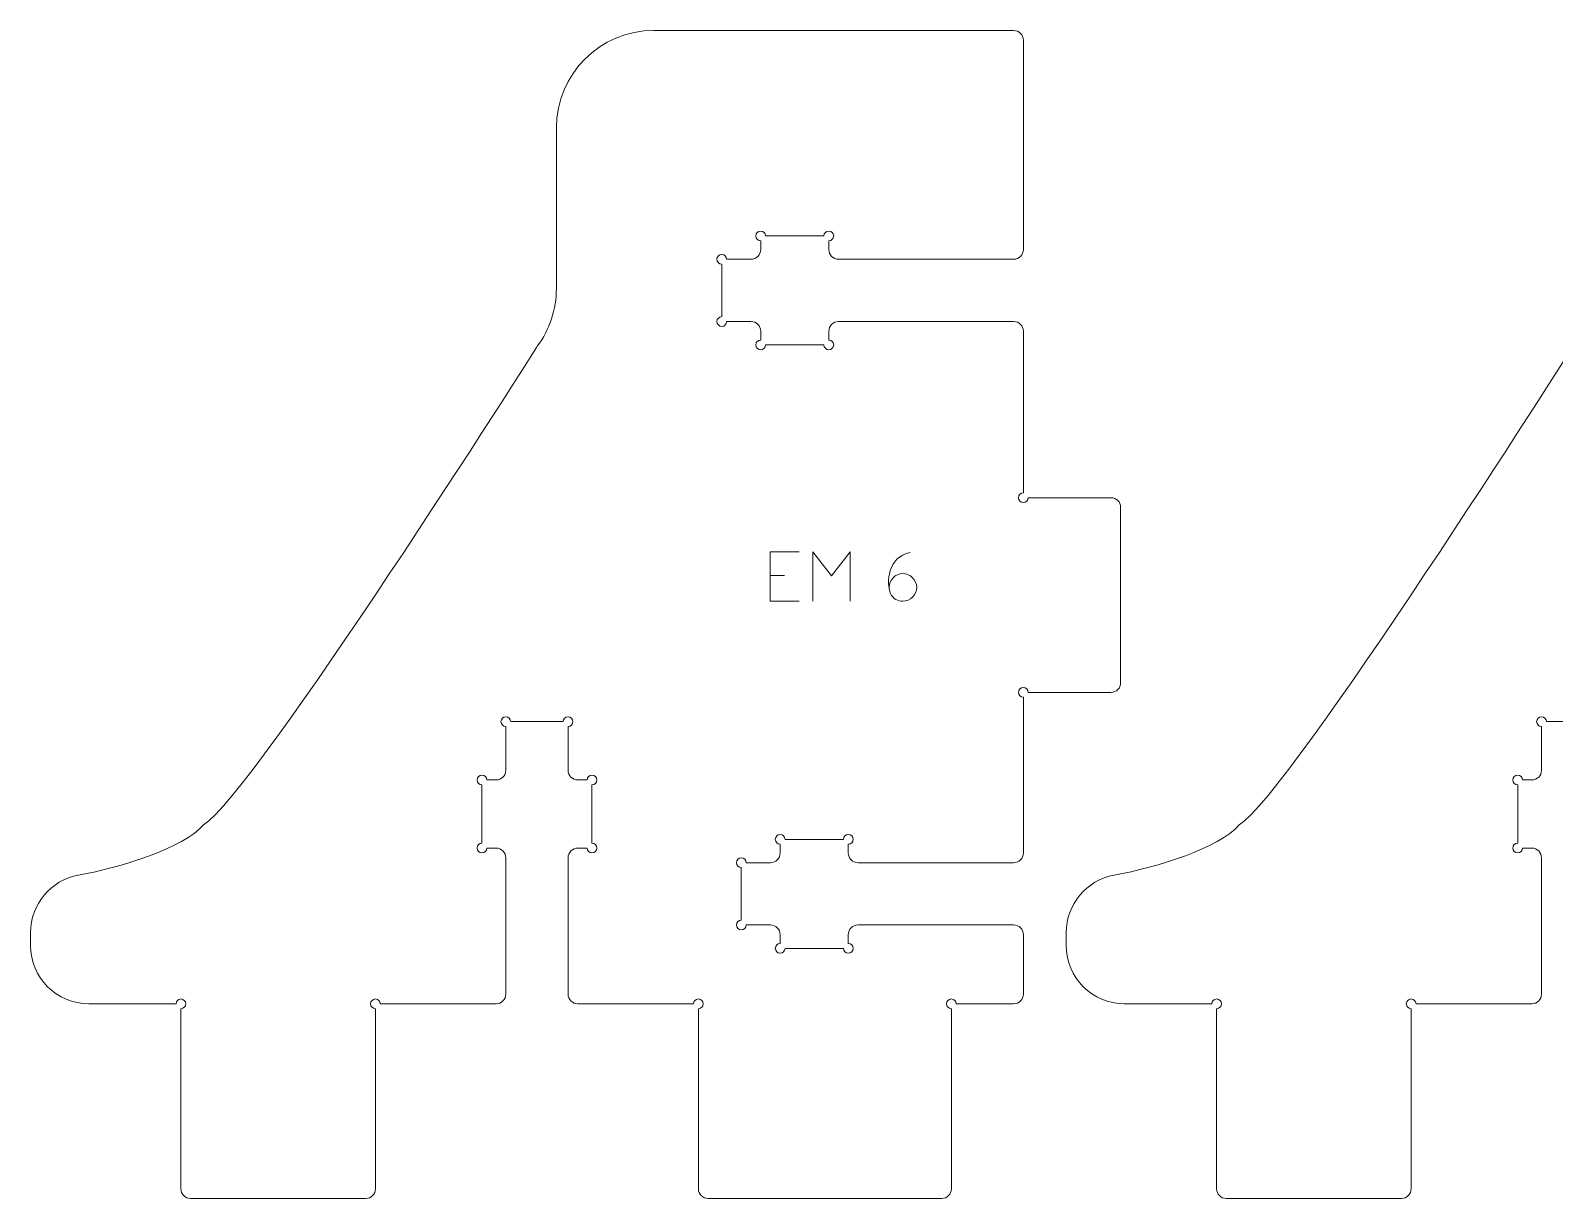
# Model space of a CAD drawing. Header units: inches. Extents: x 2 to 349, y -345 to -5.
# Drawn here: x 2.7 to 81.1, y -288.7 to -228.7 of the extents above; entities that cross this region are included whole.
import ezdxf

# ---------------------------------------------------------------- set-up
doc = ezdxf.new("R2010")
doc.units = ezdxf.units.IN
doc.header["$MEASUREMENT"] = 0
doc.layers.add('exterieur', color=7, linetype='Continuous')
doc.layers.add('gravure', color=7, linetype='Continuous')

# ---------------------------------------------------------------- blocks, each defined once
blk = doc.blocks.new('block 920')
at = {"layer": 'exterieur', "lineweight": 0}
blk.add_open_spline([(5.216, -272.071), (7.427, -271.672), (10.614, -270.681), (11.643, -269.492)], degree=3, dxfattribs=at)
blk = doc.blocks.new('block 921')
at = {"layer": 'exterieur', "lineweight": 0}
blk.add_open_spline([(28.797, -244.903), (28.797, -244.903), (14.23, -267.899), (11.643, -269.492)], degree=3, dxfattribs=at)
blk = doc.blocks.new('block 922')
at = {"layer": 'exterieur', "lineweight": 0}
blk.add_lwpolyline([(29.778, -233.681), (29.778, -241.927)], dxfattribs=at)
blk = doc.blocks.new('block 923')
at = {"layer": 'exterieur', "lineweight": 0}
blk.add_lwpolyline([(53.279, -228.681), (34.779, -228.681)], dxfattribs=at)
blk = doc.blocks.new('block 924')
at = {"layer": 'exterieur', "lineweight": 0}
blk.add_lwpolyline([(53.778, -239.931), (53.778, -229.181)], dxfattribs=at)
blk = doc.blocks.new('block 925')
at = {"layer": 'exterieur', "lineweight": 0}
blk.add_lwpolyline([(53.279, -240.431), (44.278, -240.431)], dxfattribs=at)
blk = doc.blocks.new('block 926')
at = {"layer": 'exterieur', "lineweight": 0}
blk.add_lwpolyline([(43.779, -239.931), (43.779, -239.481)], dxfattribs=at)
blk = doc.blocks.new('block 927')
at = {"layer": 'exterieur', "lineweight": 0}
blk.add_lwpolyline([(43.528, -239.231), (40.528, -239.231)], dxfattribs=at)
blk = doc.blocks.new('block 928')
at = {"layer": 'exterieur', "lineweight": 0}
blk.add_lwpolyline([(40.278, -239.481), (40.278, -239.931)], dxfattribs=at)
blk = doc.blocks.new('block 929')
at = {"layer": 'exterieur', "lineweight": 0}
blk.add_lwpolyline([(39.778, -240.431), (38.528, -240.431)], dxfattribs=at)
blk = doc.blocks.new('block 930')
at = {"layer": 'exterieur', "lineweight": 0}
blk.add_lwpolyline([(38.278, -243.381), (38.278, -240.681)], dxfattribs=at)
blk = doc.blocks.new('block 931')
at = {"layer": 'exterieur', "lineweight": 0}
blk.add_lwpolyline([(39.778, -243.631), (38.528, -243.631)], dxfattribs=at)
blk = doc.blocks.new('block 932')
at = {"layer": 'exterieur', "lineweight": 0}
blk.add_lwpolyline([(40.278, -244.581), (40.278, -244.131)], dxfattribs=at)
blk = doc.blocks.new('block 933')
at = {"layer": 'exterieur', "lineweight": 0}
blk.add_lwpolyline([(43.528, -244.831), (40.528, -244.831)], dxfattribs=at)
blk = doc.blocks.new('block 934')
at = {"layer": 'exterieur', "lineweight": 0}
blk.add_lwpolyline([(43.779, -244.131), (43.779, -244.581)], dxfattribs=at)
blk = doc.blocks.new('block 935')
at = {"layer": 'exterieur', "lineweight": 0}
blk.add_lwpolyline([(53.279, -243.631), (44.278, -243.631)], dxfattribs=at)
blk = doc.blocks.new('block 936')
at = {"layer": 'exterieur', "lineweight": 0}
blk.add_lwpolyline([(53.778, -252.431), (53.778, -244.131)], dxfattribs=at)
blk = doc.blocks.new('block 937')
at = {"layer": 'exterieur', "lineweight": 0}
blk.add_lwpolyline([(58.278, -252.681), (54.028, -252.681)], dxfattribs=at)
blk = doc.blocks.new('block 938')
at = {"layer": 'exterieur', "lineweight": 0}
blk.add_lwpolyline([(58.778, -262.181), (58.778, -253.181)], dxfattribs=at)
blk = doc.blocks.new('block 939')
at = {"layer": 'exterieur', "lineweight": 0}
blk.add_lwpolyline([(54.028, -262.681), (58.278, -262.681)], dxfattribs=at)
blk = doc.blocks.new('block 940')
at = {"layer": 'exterieur', "lineweight": 0}
blk.add_lwpolyline([(53.778, -270.931), (53.778, -262.931)], dxfattribs=at)
blk = doc.blocks.new('block 941')
at = {"layer": 'exterieur', "lineweight": 0}
blk.add_lwpolyline([(53.279, -271.431), (45.279, -271.431)], dxfattribs=at)
blk = doc.blocks.new('block 942')
at = {"layer": 'exterieur', "lineweight": 0}
blk.add_lwpolyline([(44.778, -270.931), (44.778, -270.481)], dxfattribs=at)
blk = doc.blocks.new('block 943')
at = {"layer": 'exterieur', "lineweight": 0}
blk.add_lwpolyline([(44.528, -270.231), (41.528, -270.231)], dxfattribs=at)
blk = doc.blocks.new('block 944')
at = {"layer": 'exterieur', "lineweight": 0}
blk.add_lwpolyline([(41.278, -270.481), (41.278, -270.931)], dxfattribs=at)
blk = doc.blocks.new('block 945')
at = {"layer": 'exterieur', "lineweight": 0}
blk.add_lwpolyline([(40.779, -271.431), (39.529, -271.431)], dxfattribs=at)
blk = doc.blocks.new('block 946')
at = {"layer": 'exterieur', "lineweight": 0}
blk.add_lwpolyline([(39.279, -274.381), (39.279, -271.681)], dxfattribs=at)
blk = doc.blocks.new('block 947')
at = {"layer": 'exterieur', "lineweight": 0}
blk.add_lwpolyline([(40.779, -274.631), (39.529, -274.631)], dxfattribs=at)
blk = doc.blocks.new('block 948')
at = {"layer": 'exterieur', "lineweight": 0}
blk.add_lwpolyline([(41.278, -275.581), (41.278, -275.131)], dxfattribs=at)
blk = doc.blocks.new('block 949')
at = {"layer": 'exterieur', "lineweight": 0}
blk.add_lwpolyline([(44.528, -275.831), (41.528, -275.831)], dxfattribs=at)
blk = doc.blocks.new('block 950')
at = {"layer": 'exterieur', "lineweight": 0}
blk.add_lwpolyline([(44.778, -275.131), (44.778, -275.581)], dxfattribs=at)
blk = doc.blocks.new('block 951')
at = {"layer": 'exterieur', "lineweight": 0}
blk.add_lwpolyline([(53.279, -274.631), (45.279, -274.631)], dxfattribs=at)
blk = doc.blocks.new('block 952')
at = {"layer": 'exterieur', "lineweight": 0}
blk.add_lwpolyline([(53.778, -278.181), (53.778, -275.131)], dxfattribs=at)
blk = doc.blocks.new('block 953')
at = {"layer": 'exterieur', "lineweight": 0}
blk.add_lwpolyline([(50.328, -278.681), (53.279, -278.681)], dxfattribs=at)
blk = doc.blocks.new('block 954')
at = {"layer": 'exterieur', "lineweight": 0}
blk.add_lwpolyline([(50.078, -288.181), (50.078, -278.931)], dxfattribs=at)
blk = doc.blocks.new('block 955')
at = {"layer": 'exterieur', "lineweight": 0}
blk.add_lwpolyline([(37.579, -288.681), (49.579, -288.681)], dxfattribs=at)
blk = doc.blocks.new('block 956')
at = {"layer": 'exterieur', "lineweight": 0}
blk.add_lwpolyline([(37.079, -278.931), (37.079, -288.181)], dxfattribs=at)
blk = doc.blocks.new('block 957')
at = {"layer": 'exterieur', "lineweight": 0}
blk.add_lwpolyline([(30.879, -278.681), (36.828, -278.681)], dxfattribs=at)
blk = doc.blocks.new('block 958')
at = {"layer": 'exterieur', "lineweight": 0}
blk.add_lwpolyline([(30.379, -271.181), (30.379, -278.181)], dxfattribs=at)
blk = doc.blocks.new('block 959')
at = {"layer": 'exterieur', "lineweight": 0}
blk.add_lwpolyline([(31.353, -270.681), (30.879, -270.681)], dxfattribs=at)
blk = doc.blocks.new('block 960')
at = {"layer": 'exterieur', "lineweight": 0}
blk.add_lwpolyline([(31.604, -267.431), (31.604, -270.431)], dxfattribs=at)
blk = doc.blocks.new('block 961')
at = {"layer": 'exterieur', "lineweight": 0}
blk.add_lwpolyline([(30.879, -267.181), (31.353, -267.181)], dxfattribs=at)
blk = doc.blocks.new('block 962')
at = {"layer": 'exterieur', "lineweight": 0}
blk.add_lwpolyline([(30.379, -264.431), (30.379, -266.681)], dxfattribs=at)
blk = doc.blocks.new('block 963')
at = {"layer": 'exterieur', "lineweight": 0}
blk.add_lwpolyline([(27.428, -264.181), (30.128, -264.181)], dxfattribs=at)
blk = doc.blocks.new('block 964')
at = {"layer": 'exterieur', "lineweight": 0}
blk.add_lwpolyline([(27.178, -266.681), (27.178, -264.431)], dxfattribs=at)
blk = doc.blocks.new('block 965')
at = {"layer": 'exterieur', "lineweight": 0}
blk.add_lwpolyline([(26.203, -267.181), (26.678, -267.181)], dxfattribs=at)
blk = doc.blocks.new('block 966')
at = {"layer": 'exterieur', "lineweight": 0}
blk.add_lwpolyline([(25.954, -270.431), (25.954, -267.431)], dxfattribs=at)
blk = doc.blocks.new('block 967')
at = {"layer": 'exterieur', "lineweight": 0}
blk.add_lwpolyline([(26.678, -270.681), (26.203, -270.681)], dxfattribs=at)
blk = doc.blocks.new('block 968')
at = {"layer": 'exterieur', "lineweight": 0}
blk.add_lwpolyline([(27.178, -278.181), (27.178, -271.181)], dxfattribs=at)
blk = doc.blocks.new('block 969')
at = {"layer": 'exterieur', "lineweight": 0}
blk.add_lwpolyline([(20.728, -278.681), (26.678, -278.681)], dxfattribs=at)
blk = doc.blocks.new('block 970')
at = {"layer": 'exterieur', "lineweight": 0}
blk.add_lwpolyline([(20.478, -288.181), (20.478, -278.931)], dxfattribs=at)
blk = doc.blocks.new('block 971')
at = {"layer": 'exterieur', "lineweight": 0}
blk.add_lwpolyline([(10.978, -288.681), (19.978, -288.681)], dxfattribs=at)
blk = doc.blocks.new('block 972')
at = {"layer": 'exterieur', "lineweight": 0}
blk.add_lwpolyline([(10.478, -278.931), (10.478, -288.181)], dxfattribs=at)
blk = doc.blocks.new('block 973')
at = {"layer": 'exterieur', "lineweight": 0}
blk.add_lwpolyline([(5.749, -278.681), (10.228, -278.681)], dxfattribs=at)
blk = doc.blocks.new('block 974')
at = {"layer": 'exterieur', "lineweight": 0}
blk.add_lwpolyline([(2.749, -275.681), (2.749, -275.023)], dxfattribs=at)
blk = doc.blocks.new('block 975')
at = {"layer": 'exterieur', "lineweight": 0}
blk.add_open_spline([(29.778, -241.927), (29.778, -242.999), (29.434, -244.042), (28.797, -244.903)], degree=3, dxfattribs=at)
blk = doc.blocks.new('block 976')
at = {"layer": 'exterieur', "lineweight": 0}
blk.add_open_spline([(34.779, -228.681), (32.017, -228.681), (29.778, -230.92), (29.778, -233.681)], degree=3, dxfattribs=at)
blk = doc.blocks.new('block 977')
at = {"layer": 'exterieur', "lineweight": 0}
blk.add_open_spline([(53.778, -229.181), (53.778, -228.905), (53.554, -228.681), (53.279, -228.681)], degree=3, dxfattribs=at)
blk = doc.blocks.new('block 978')
at = {"layer": 'exterieur', "lineweight": 0}
blk.add_open_spline([(53.279, -240.431), (53.554, -240.431), (53.778, -240.207), (53.778, -239.931)], degree=3, dxfattribs=at)
blk = doc.blocks.new('block 979')
at = {"layer": 'exterieur', "lineweight": 0}
blk.add_open_spline([(43.779, -239.931), (43.779, -240.207), (44.002, -240.431), (44.278, -240.431)], degree=3, dxfattribs=at)
blk = doc.blocks.new('block 980')
at = {"layer": 'exterieur', "lineweight": 0}
blk.add_open_spline([(43.779, -239.481), (43.916, -239.481), (44.029, -239.369), (44.029, -239.231), (44.029, -239.093), (43.916, -238.981), (43.779, -238.981), (43.64, -238.981), (43.528, -239.093), (43.528, -239.231)], degree=3, knots=[0, 0, 0, 0, 1, 1, 1, 2, 2, 2, 3, 3, 3, 3], dxfattribs=at)
blk = doc.blocks.new('block 981')
at = {"layer": 'exterieur', "lineweight": 0}
blk.add_open_spline([(40.528, -239.231), (40.528, -239.093), (40.417, -238.981), (40.278, -238.981), (40.141, -238.981), (40.028, -239.093), (40.028, -239.231), (40.028, -239.369), (40.141, -239.481), (40.278, -239.481)], degree=3, knots=[0, 0, 0, 0, 1, 1, 1, 2, 2, 2, 3, 3, 3, 3], dxfattribs=at)
blk = doc.blocks.new('block 982')
at = {"layer": 'exterieur', "lineweight": 0}
blk.add_open_spline([(39.778, -240.431), (40.054, -240.431), (40.278, -240.207), (40.278, -239.931)], degree=3, dxfattribs=at)
blk = doc.blocks.new('block 983')
at = {"layer": 'exterieur', "lineweight": 0}
blk.add_open_spline([(38.528, -240.431), (38.528, -240.293), (38.417, -240.181), (38.278, -240.181), (38.14, -240.181), (38.029, -240.293), (38.029, -240.431), (38.029, -240.569), (38.14, -240.681), (38.278, -240.681)], degree=3, knots=[0, 0, 0, 0, 1, 1, 1, 2, 2, 2, 3, 3, 3, 3], dxfattribs=at)
blk = doc.blocks.new('block 984')
at = {"layer": 'exterieur', "lineweight": 0}
blk.add_open_spline([(38.278, -243.381), (38.14, -243.381), (38.029, -243.493), (38.029, -243.631), (38.029, -243.769), (38.14, -243.881), (38.278, -243.881), (38.417, -243.881), (38.528, -243.769), (38.528, -243.631)], degree=3, knots=[0, 0, 0, 0, 1, 1, 1, 2, 2, 2, 3, 3, 3, 3], dxfattribs=at)
blk = doc.blocks.new('block 985')
at = {"layer": 'exterieur', "lineweight": 0}
blk.add_open_spline([(40.278, -244.131), (40.278, -243.855), (40.054, -243.631), (39.778, -243.631)], degree=3, dxfattribs=at)
blk = doc.blocks.new('block 986')
at = {"layer": 'exterieur', "lineweight": 0}
blk.add_open_spline([(40.278, -244.581), (40.141, -244.581), (40.028, -244.693), (40.028, -244.831), (40.028, -244.969), (40.141, -245.081), (40.278, -245.081), (40.417, -245.081), (40.528, -244.969), (40.528, -244.831)], degree=3, knots=[0, 0, 0, 0, 1, 1, 1, 2, 2, 2, 3, 3, 3, 3], dxfattribs=at)
blk = doc.blocks.new('block 987')
at = {"layer": 'exterieur', "lineweight": 0}
blk.add_open_spline([(43.528, -244.831), (43.528, -244.969), (43.64, -245.081), (43.779, -245.081), (43.916, -245.081), (44.029, -244.969), (44.029, -244.831), (44.029, -244.693), (43.916, -244.581), (43.779, -244.581)], degree=3, knots=[0, 0, 0, 0, 1, 1, 1, 2, 2, 2, 3, 3, 3, 3], dxfattribs=at)
blk = doc.blocks.new('block 988')
at = {"layer": 'exterieur', "lineweight": 0}
blk.add_open_spline([(44.278, -243.631), (44.002, -243.631), (43.779, -243.855), (43.779, -244.131)], degree=3, dxfattribs=at)
blk = doc.blocks.new('block 989')
at = {"layer": 'exterieur', "lineweight": 0}
blk.add_open_spline([(53.778, -244.131), (53.778, -243.855), (53.554, -243.631), (53.279, -243.631)], degree=3, dxfattribs=at)
blk = doc.blocks.new('block 990')
at = {"layer": 'exterieur', "lineweight": 0}
blk.add_open_spline([(53.778, -252.431), (53.64, -252.431), (53.528, -252.543), (53.528, -252.681), (53.528, -252.819), (53.64, -252.931), (53.778, -252.931), (53.917, -252.931), (54.028, -252.819), (54.028, -252.681)], degree=3, knots=[0, 0, 0, 0, 1, 1, 1, 2, 2, 2, 3, 3, 3, 3], dxfattribs=at)
blk = doc.blocks.new('block 991')
at = {"layer": 'exterieur', "lineweight": 0}
blk.add_open_spline([(58.778, -253.181), (58.778, -252.905), (58.555, -252.681), (58.278, -252.681)], degree=3, dxfattribs=at)
blk = doc.blocks.new('block 992')
at = {"layer": 'exterieur', "lineweight": 0}
blk.add_open_spline([(58.278, -262.681), (58.555, -262.681), (58.778, -262.457), (58.778, -262.181)], degree=3, dxfattribs=at)
blk = doc.blocks.new('block 993')
at = {"layer": 'exterieur', "lineweight": 0}
blk.add_open_spline([(54.028, -262.681), (54.028, -262.543), (53.917, -262.431), (53.778, -262.431), (53.64, -262.431), (53.528, -262.543), (53.528, -262.681), (53.528, -262.819), (53.64, -262.931), (53.778, -262.931)], degree=3, knots=[0, 0, 0, 0, 1, 1, 1, 2, 2, 2, 3, 3, 3, 3], dxfattribs=at)
blk = doc.blocks.new('block 994')
at = {"layer": 'exterieur', "lineweight": 0}
blk.add_open_spline([(53.279, -271.431), (53.554, -271.431), (53.778, -271.207), (53.778, -270.931)], degree=3, dxfattribs=at)
blk = doc.blocks.new('block 995')
at = {"layer": 'exterieur', "lineweight": 0}
blk.add_open_spline([(44.778, -270.931), (44.778, -271.207), (45.002, -271.431), (45.279, -271.431)], degree=3, dxfattribs=at)
blk = doc.blocks.new('block 996')
at = {"layer": 'exterieur', "lineweight": 0}
blk.add_open_spline([(44.778, -270.481), (44.917, -270.481), (45.028, -270.369), (45.028, -270.231), (45.028, -270.093), (44.917, -269.981), (44.778, -269.981), (44.64, -269.981), (44.528, -270.093), (44.528, -270.231)], degree=3, knots=[0, 0, 0, 0, 1, 1, 1, 2, 2, 2, 3, 3, 3, 3], dxfattribs=at)
blk = doc.blocks.new('block 997')
at = {"layer": 'exterieur', "lineweight": 0}
blk.add_open_spline([(41.528, -270.231), (41.528, -270.093), (41.417, -269.981), (41.278, -269.981), (41.14, -269.981), (41.029, -270.093), (41.029, -270.231), (41.029, -270.369), (41.14, -270.481), (41.278, -270.481)], degree=3, knots=[0, 0, 0, 0, 1, 1, 1, 2, 2, 2, 3, 3, 3, 3], dxfattribs=at)
blk = doc.blocks.new('block 998')
at = {"layer": 'exterieur', "lineweight": 0}
blk.add_open_spline([(40.779, -271.431), (41.055, -271.431), (41.278, -271.207), (41.278, -270.931)], degree=3, dxfattribs=at)
blk = doc.blocks.new('block 999')
at = {"layer": 'exterieur', "lineweight": 0}
blk.add_open_spline([(39.529, -271.431), (39.529, -271.293), (39.416, -271.181), (39.279, -271.181), (39.14, -271.181), (39.028, -271.293), (39.028, -271.431), (39.028, -271.569), (39.14, -271.681), (39.279, -271.681)], degree=3, knots=[0, 0, 0, 0, 1, 1, 1, 2, 2, 2, 3, 3, 3, 3], dxfattribs=at)
blk = doc.blocks.new('block 1000')
at = {"layer": 'exterieur', "lineweight": 0}
blk.add_open_spline([(39.279, -274.381), (39.14, -274.381), (39.028, -274.493), (39.028, -274.631), (39.028, -274.769), (39.14, -274.881), (39.279, -274.881), (39.416, -274.881), (39.529, -274.769), (39.529, -274.631)], degree=3, knots=[0, 0, 0, 0, 1, 1, 1, 2, 2, 2, 3, 3, 3, 3], dxfattribs=at)
blk = doc.blocks.new('block 1001')
at = {"layer": 'exterieur', "lineweight": 0}
blk.add_open_spline([(41.278, -275.131), (41.278, -274.855), (41.055, -274.631), (40.779, -274.631)], degree=3, dxfattribs=at)
blk = doc.blocks.new('block 1002')
at = {"layer": 'exterieur', "lineweight": 0}
blk.add_open_spline([(41.278, -275.581), (41.14, -275.581), (41.029, -275.693), (41.029, -275.831), (41.029, -275.969), (41.14, -276.081), (41.278, -276.081), (41.417, -276.081), (41.528, -275.969), (41.528, -275.831)], degree=3, knots=[0, 0, 0, 0, 1, 1, 1, 2, 2, 2, 3, 3, 3, 3], dxfattribs=at)
blk = doc.blocks.new('block 1003')
at = {"layer": 'exterieur', "lineweight": 0}
blk.add_open_spline([(44.528, -275.831), (44.528, -275.969), (44.64, -276.081), (44.778, -276.081), (44.917, -276.081), (45.028, -275.969), (45.028, -275.831), (45.028, -275.693), (44.917, -275.581), (44.778, -275.581)], degree=3, knots=[0, 0, 0, 0, 1, 1, 1, 2, 2, 2, 3, 3, 3, 3], dxfattribs=at)
blk = doc.blocks.new('block 1004')
at = {"layer": 'exterieur', "lineweight": 0}
blk.add_open_spline([(45.279, -274.631), (45.002, -274.631), (44.778, -274.855), (44.778, -275.131)], degree=3, dxfattribs=at)
blk = doc.blocks.new('block 1005')
at = {"layer": 'exterieur', "lineweight": 0}
blk.add_open_spline([(53.778, -275.131), (53.778, -274.855), (53.554, -274.631), (53.279, -274.631)], degree=3, dxfattribs=at)
blk = doc.blocks.new('block 1006')
at = {"layer": 'exterieur', "lineweight": 0}
blk.add_open_spline([(53.279, -278.681), (53.554, -278.681), (53.778, -278.457), (53.778, -278.181)], degree=3, dxfattribs=at)
blk = doc.blocks.new('block 1007')
at = {"layer": 'exterieur', "lineweight": 0}
blk.add_open_spline([(50.328, -278.681), (50.328, -278.543), (50.217, -278.431), (50.078, -278.431), (49.94, -278.431), (49.828, -278.543), (49.828, -278.681), (49.828, -278.819), (49.94, -278.931), (50.078, -278.931)], degree=3, knots=[0, 0, 0, 0, 1, 1, 1, 2, 2, 2, 3, 3, 3, 3], dxfattribs=at)
blk = doc.blocks.new('block 1008')
at = {"layer": 'exterieur', "lineweight": 0}
blk.add_open_spline([(49.579, -288.681), (49.854, -288.681), (50.078, -288.457), (50.078, -288.181)], degree=3, dxfattribs=at)
blk = doc.blocks.new('block 1009')
at = {"layer": 'exterieur', "lineweight": 0}
blk.add_open_spline([(37.079, -288.181), (37.079, -288.457), (37.302, -288.681), (37.579, -288.681)], degree=3, dxfattribs=at)
blk = doc.blocks.new('block 1010')
at = {"layer": 'exterieur', "lineweight": 0}
blk.add_open_spline([(37.079, -278.931), (37.216, -278.931), (37.329, -278.819), (37.329, -278.681), (37.329, -278.543), (37.216, -278.431), (37.079, -278.431), (36.94, -278.431), (36.828, -278.543), (36.828, -278.681)], degree=3, knots=[0, 0, 0, 0, 1, 1, 1, 2, 2, 2, 3, 3, 3, 3], dxfattribs=at)
blk = doc.blocks.new('block 1011')
at = {"layer": 'exterieur', "lineweight": 0}
blk.add_open_spline([(30.379, -278.181), (30.379, -278.457), (30.602, -278.681), (30.879, -278.681)], degree=3, dxfattribs=at)
blk = doc.blocks.new('block 1012')
at = {"layer": 'exterieur', "lineweight": 0}
blk.add_open_spline([(30.879, -270.681), (30.602, -270.681), (30.379, -270.905), (30.379, -271.181)], degree=3, dxfattribs=at)
blk = doc.blocks.new('block 1013')
at = {"layer": 'exterieur', "lineweight": 0}
blk.add_open_spline([(31.353, -270.681), (31.353, -270.819), (31.465, -270.931), (31.604, -270.931), (31.741, -270.931), (31.854, -270.819), (31.854, -270.681), (31.854, -270.543), (31.741, -270.431), (31.604, -270.431)], degree=3, knots=[0, 0, 0, 0, 1, 1, 1, 2, 2, 2, 3, 3, 3, 3], dxfattribs=at)
blk = doc.blocks.new('block 1014')
at = {"layer": 'exterieur', "lineweight": 0}
blk.add_open_spline([(31.604, -267.431), (31.741, -267.431), (31.854, -267.319), (31.854, -267.181), (31.854, -267.043), (31.741, -266.931), (31.604, -266.931), (31.465, -266.931), (31.353, -267.043), (31.353, -267.181)], degree=3, knots=[0, 0, 0, 0, 1, 1, 1, 2, 2, 2, 3, 3, 3, 3], dxfattribs=at)
blk = doc.blocks.new('block 1015')
at = {"layer": 'exterieur', "lineweight": 0}
blk.add_open_spline([(30.379, -266.681), (30.379, -266.957), (30.602, -267.181), (30.879, -267.181)], degree=3, dxfattribs=at)
blk = doc.blocks.new('block 1016')
at = {"layer": 'exterieur', "lineweight": 0}
blk.add_open_spline([(30.379, -264.431), (30.516, -264.431), (30.629, -264.319), (30.629, -264.181), (30.629, -264.043), (30.516, -263.931), (30.379, -263.931), (30.24, -263.931), (30.128, -264.043), (30.128, -264.181)], degree=3, knots=[0, 0, 0, 0, 1, 1, 1, 2, 2, 2, 3, 3, 3, 3], dxfattribs=at)
blk = doc.blocks.new('block 1017')
at = {"layer": 'exterieur', "lineweight": 0}
blk.add_open_spline([(27.428, -264.181), (27.428, -264.043), (27.317, -263.931), (27.178, -263.931), (27.04, -263.931), (26.929, -264.043), (26.929, -264.181), (26.929, -264.319), (27.04, -264.431), (27.178, -264.431)], degree=3, knots=[0, 0, 0, 0, 1, 1, 1, 2, 2, 2, 3, 3, 3, 3], dxfattribs=at)
blk = doc.blocks.new('block 1018')
at = {"layer": 'exterieur', "lineweight": 0}
blk.add_open_spline([(26.678, -267.181), (26.955, -267.181), (27.178, -266.957), (27.178, -266.681)], degree=3, dxfattribs=at)
blk = doc.blocks.new('block 1019')
at = {"layer": 'exterieur', "lineweight": 0}
blk.add_open_spline([(26.203, -267.181), (26.203, -267.043), (26.091, -266.931), (25.954, -266.931), (25.815, -266.931), (25.704, -267.043), (25.704, -267.181), (25.704, -267.319), (25.815, -267.431), (25.954, -267.431)], degree=3, knots=[0, 0, 0, 0, 1, 1, 1, 2, 2, 2, 3, 3, 3, 3], dxfattribs=at)
blk = doc.blocks.new('block 1020')
at = {"layer": 'exterieur', "lineweight": 0}
blk.add_open_spline([(25.954, -270.431), (25.815, -270.431), (25.704, -270.543), (25.704, -270.681), (25.704, -270.819), (25.815, -270.931), (25.954, -270.931), (26.091, -270.931), (26.203, -270.819), (26.203, -270.681)], degree=3, knots=[0, 0, 0, 0, 1, 1, 1, 2, 2, 2, 3, 3, 3, 3], dxfattribs=at)
blk = doc.blocks.new('block 1021')
at = {"layer": 'exterieur', "lineweight": 0}
blk.add_open_spline([(27.178, -271.181), (27.178, -270.905), (26.955, -270.681), (26.678, -270.681)], degree=3, dxfattribs=at)
blk = doc.blocks.new('block 1022')
at = {"layer": 'exterieur', "lineweight": 0}
blk.add_open_spline([(26.678, -278.681), (26.955, -278.681), (27.178, -278.457), (27.178, -278.181)], degree=3, dxfattribs=at)
blk = doc.blocks.new('block 1023')
at = {"layer": 'exterieur', "lineweight": 0}
blk.add_open_spline([(20.728, -278.681), (20.728, -278.543), (20.616, -278.431), (20.478, -278.431), (20.34, -278.431), (20.229, -278.543), (20.229, -278.681), (20.229, -278.819), (20.34, -278.931), (20.478, -278.931)], degree=3, knots=[0, 0, 0, 0, 1, 1, 1, 2, 2, 2, 3, 3, 3, 3], dxfattribs=at)
blk = doc.blocks.new('block 1024')
at = {"layer": 'exterieur', "lineweight": 0}
blk.add_open_spline([(19.978, -288.681), (20.255, -288.681), (20.478, -288.457), (20.478, -288.181)], degree=3, dxfattribs=at)
blk = doc.blocks.new('block 1025')
at = {"layer": 'exterieur', "lineweight": 0}
blk.add_open_spline([(10.478, -288.181), (10.478, -288.457), (10.702, -288.681), (10.978, -288.681)], degree=3, dxfattribs=at)
blk = doc.blocks.new('block 1026')
at = {"layer": 'exterieur', "lineweight": 0}
blk.add_open_spline([(10.478, -278.931), (10.616, -278.931), (10.728, -278.819), (10.728, -278.681), (10.728, -278.543), (10.616, -278.431), (10.478, -278.431), (10.34, -278.431), (10.228, -278.543), (10.228, -278.681)], degree=3, knots=[0, 0, 0, 0, 1, 1, 1, 2, 2, 2, 3, 3, 3, 3], dxfattribs=at)
blk = doc.blocks.new('block 1027')
at = {"layer": 'exterieur', "lineweight": 0}
blk.add_open_spline([(2.749, -275.681), (2.749, -277.338), (4.092, -278.681), (5.749, -278.681)], degree=3, dxfattribs=at)
blk = doc.blocks.new('block 1028')
at = {"layer": 'exterieur', "lineweight": 0}
blk.add_open_spline([(2.749, -275.023), (2.749, -273.572), (3.787, -272.329), (5.216, -272.071)], degree=3, dxfattribs=at)
blk = doc.blocks.new('block 1029')
at = {"layer": 'exterieur', "lineweight": 0}
blk.add_open_spline([(58.445, -272.071), (60.657, -271.672), (63.843, -270.681), (64.873, -269.492)], degree=3, dxfattribs=at)
blk = doc.blocks.new('block 1030')
at = {"layer": 'exterieur', "lineweight": 0}
blk.add_open_spline([(82.026, -244.903), (82.026, -244.903), (67.459, -267.899), (64.873, -269.492)], degree=3, dxfattribs=at)
blk = doc.blocks.new('block 1072')
at = {"layer": 'exterieur', "lineweight": 0}
blk.add_lwpolyline([(80.658, -264.181), (83.358, -264.181)], dxfattribs=at)
blk = doc.blocks.new('block 1073')
at = {"layer": 'exterieur', "lineweight": 0}
blk.add_lwpolyline([(80.408, -266.681), (80.408, -264.431)], dxfattribs=at)
blk = doc.blocks.new('block 1074')
at = {"layer": 'exterieur', "lineweight": 0}
blk.add_lwpolyline([(79.433, -267.181), (79.908, -267.181)], dxfattribs=at)
blk = doc.blocks.new('block 1075')
at = {"layer": 'exterieur', "lineweight": 0}
blk.add_lwpolyline([(79.183, -270.431), (79.183, -267.431)], dxfattribs=at)
blk = doc.blocks.new('block 1076')
at = {"layer": 'exterieur', "lineweight": 0}
blk.add_lwpolyline([(79.908, -270.681), (79.433, -270.681)], dxfattribs=at)
blk = doc.blocks.new('block 1077')
at = {"layer": 'exterieur', "lineweight": 0}
blk.add_lwpolyline([(80.408, -278.181), (80.408, -271.181)], dxfattribs=at)
blk = doc.blocks.new('block 1078')
at = {"layer": 'exterieur', "lineweight": 0}
blk.add_lwpolyline([(73.958, -278.681), (79.908, -278.681)], dxfattribs=at)
blk = doc.blocks.new('block 1079')
at = {"layer": 'exterieur', "lineweight": 0}
blk.add_lwpolyline([(73.708, -288.181), (73.708, -278.931)], dxfattribs=at)
blk = doc.blocks.new('block 1080')
at = {"layer": 'exterieur', "lineweight": 0}
blk.add_lwpolyline([(64.208, -288.681), (73.208, -288.681)], dxfattribs=at)
blk = doc.blocks.new('block 1081')
at = {"layer": 'exterieur', "lineweight": 0}
blk.add_lwpolyline([(63.708, -278.931), (63.708, -288.181)], dxfattribs=at)
blk = doc.blocks.new('block 1082')
at = {"layer": 'exterieur', "lineweight": 0}
blk.add_lwpolyline([(58.979, -278.681), (63.458, -278.681)], dxfattribs=at)
blk = doc.blocks.new('block 1083')
at = {"layer": 'exterieur', "lineweight": 0}
blk.add_lwpolyline([(55.979, -275.681), (55.979, -275.023)], dxfattribs=at)
blk = doc.blocks.new('block 1126')
at = {"layer": 'exterieur', "lineweight": 0}
blk.add_open_spline([(80.658, -264.181), (80.658, -264.043), (80.546, -263.931), (80.408, -263.931), (80.27, -263.931), (80.158, -264.043), (80.158, -264.181), (80.158, -264.319), (80.27, -264.431), (80.408, -264.431)], degree=3, knots=[0, 0, 0, 0, 1, 1, 1, 2, 2, 2, 3, 3, 3, 3], dxfattribs=at)
blk = doc.blocks.new('block 1127')
at = {"layer": 'exterieur', "lineweight": 0}
blk.add_open_spline([(79.908, -267.181), (80.185, -267.181), (80.408, -266.957), (80.408, -266.681)], degree=3, dxfattribs=at)
blk = doc.blocks.new('block 1128')
at = {"layer": 'exterieur', "lineweight": 0}
blk.add_open_spline([(79.433, -267.181), (79.433, -267.043), (79.321, -266.931), (79.183, -266.931), (79.045, -266.931), (78.933, -267.043), (78.933, -267.181), (78.933, -267.319), (79.045, -267.431), (79.183, -267.431)], degree=3, knots=[0, 0, 0, 0, 1, 1, 1, 2, 2, 2, 3, 3, 3, 3], dxfattribs=at)
blk = doc.blocks.new('block 1129')
at = {"layer": 'exterieur', "lineweight": 0}
blk.add_open_spline([(79.183, -270.431), (79.045, -270.431), (78.933, -270.543), (78.933, -270.681), (78.933, -270.819), (79.045, -270.931), (79.183, -270.931), (79.321, -270.931), (79.433, -270.819), (79.433, -270.681)], degree=3, knots=[0, 0, 0, 0, 1, 1, 1, 2, 2, 2, 3, 3, 3, 3], dxfattribs=at)
blk = doc.blocks.new('block 1130')
at = {"layer": 'exterieur', "lineweight": 0}
blk.add_open_spline([(80.408, -271.181), (80.408, -270.905), (80.185, -270.681), (79.908, -270.681)], degree=3, dxfattribs=at)
blk = doc.blocks.new('block 1131')
at = {"layer": 'exterieur', "lineweight": 0}
blk.add_open_spline([(79.908, -278.681), (80.185, -278.681), (80.408, -278.457), (80.408, -278.181)], degree=3, dxfattribs=at)
blk = doc.blocks.new('block 1132')
at = {"layer": 'exterieur', "lineweight": 0}
blk.add_open_spline([(73.958, -278.681), (73.958, -278.543), (73.846, -278.431), (73.708, -278.431), (73.57, -278.431), (73.458, -278.543), (73.458, -278.681), (73.458, -278.819), (73.57, -278.931), (73.708, -278.931)], degree=3, knots=[0, 0, 0, 0, 1, 1, 1, 2, 2, 2, 3, 3, 3, 3], dxfattribs=at)
blk = doc.blocks.new('block 1133')
at = {"layer": 'exterieur', "lineweight": 0}
blk.add_open_spline([(73.208, -288.681), (73.485, -288.681), (73.708, -288.457), (73.708, -288.181)], degree=3, dxfattribs=at)
blk = doc.blocks.new('block 1134')
at = {"layer": 'exterieur', "lineweight": 0}
blk.add_open_spline([(63.708, -288.181), (63.708, -288.457), (63.932, -288.681), (64.208, -288.681)], degree=3, dxfattribs=at)
blk = doc.blocks.new('block 1135')
at = {"layer": 'exterieur', "lineweight": 0}
blk.add_open_spline([(63.708, -278.931), (63.846, -278.931), (63.958, -278.819), (63.958, -278.681), (63.958, -278.543), (63.846, -278.431), (63.708, -278.431), (63.57, -278.431), (63.458, -278.543), (63.458, -278.681)], degree=3, knots=[0, 0, 0, 0, 1, 1, 1, 2, 2, 2, 3, 3, 3, 3], dxfattribs=at)
blk = doc.blocks.new('block 1136')
at = {"layer": 'exterieur', "lineweight": 0}
blk.add_open_spline([(55.979, -275.681), (55.979, -277.338), (57.322, -278.681), (58.979, -278.681)], degree=3, dxfattribs=at)
blk = doc.blocks.new('block 1137')
at = {"layer": 'exterieur', "lineweight": 0}
blk.add_open_spline([(55.979, -275.023), (55.979, -273.572), (57.017, -272.329), (58.445, -272.071)], degree=3, dxfattribs=at)
blk = doc.blocks.new('block 2918')
at = {"layer": 'gravure', "lineweight": 0}
for points in [[(40.762, -255.469), (40.762, -257.991)], [(40.762, -255.469), (42.249, -255.469)], [(42.961, -257.991), (42.961, -255.469), (43.92, -256.694), (44.88, -255.469), (44.88, -257.991)], [(40.762, -256.682), (41.505, -256.682)], [(40.762, -257.991), (42.249, -257.991)]]:
    blk.add_lwpolyline(points, dxfattribs=at)
blk = doc.blocks.new('block 2917')
at = {"layer": 'gravure', "lineweight": 0}
blk.add_open_spline([(46.876, -257.291), (46.876, -256.899), (47.194, -256.581), (47.585, -256.581), (47.977, -256.581), (48.295, -256.899), (48.295, -257.291), (48.295, -257.682), (47.977, -258), (47.585, -258), (47.341, -258), (47.074, -257.886), (46.951, -257.596), (46.72, -257.044), (46.799, -255.729), (47.966, -255.498)], degree=3, knots=[0, 0, 0, 0, 1, 1, 1, 2, 2, 2, 3, 3, 3, 4, 4, 4, 5, 5, 5, 5], dxfattribs=at)
at = {"layer": 'gravure'}
blk.add_blockref('block 2918', (0, 0), dxfattribs=at)

msp = doc.modelspace()

# ---------------------------------------------------------------- block references
at = {"layer": 'exterieur'}
for name in ['block 976', 'block 923', 'block 977', 'block 924', 'block 922', 'block 981', 'block 928', 'block 927', 'block 980', 'block 926', 'block 983', 'block 929', 'block 982', 'block 979', 'block 925', 'block 978', 'block 930', 'block 975', 'block 984', 'block 931', 'block 985', 'block 932', 'block 988', 'block 934', 'block 935', 'block 989', 'block 936', 'block 921', 'block 986', 'block 933', 'block 987', 'block 1030', 'block 990', 'block 937', 'block 991', 'block 938', 'block 992', 'block 993', 'block 940', 'block 939', 'block 1017', 'block 1016', 'block 1126', 'block 964', 'block 963', 'block 962', 'block 1073', 'block 1072', 'block 1019', 'block 1018', 'block 1015', 'block 1014', 'block 1128', 'block 1127', 'block 966', 'block 965', 'block 961', 'block 960', 'block 1075', 'block 1074', 'block 920', 'block 997', 'block 996', 'block 1029', 'block 1020', 'block 967', 'block 1021', 'block 1012', 'block 959', 'block 1013', 'block 998', 'block 944', 'block 943', 'block 942', 'block 995', 'block 994', 'block 1129', 'block 1076', 'block 1130', 'block 968', 'block 958', 'block 999', 'block 946', 'block 945', 'block 941', 'block 1077', 'block 1028', 'block 1137', 'block 1000', 'block 947', 'block 1001', 'block 1004', 'block 951', 'block 1005', 'block 974', 'block 1027', 'block 1002', 'block 948', 'block 1003', 'block 950', 'block 952', 'block 1083', 'block 1136', 'block 949', 'block 973', 'block 1026', 'block 1023', 'block 969', 'block 1022', 'block 1011', 'block 957', 'block 1010', 'block 1007', 'block 953', 'block 1006', 'block 1082', 'block 1135', 'block 1132', 'block 1078', 'block 1131', 'block 972', 'block 970', 'block 956', 'block 954', 'block 1081', 'block 1079', 'block 1025', 'block 1024', 'block 1009', 'block 1008', 'block 1134', 'block 1133', 'block 971', 'block 955', 'block 1080']:
    msp.add_blockref(name, (0, 0), dxfattribs=at)
at = {"layer": 'gravure'}
msp.add_blockref('block 2917', (0, 0), dxfattribs=at)

doc.saveas('drawing.dxf')
